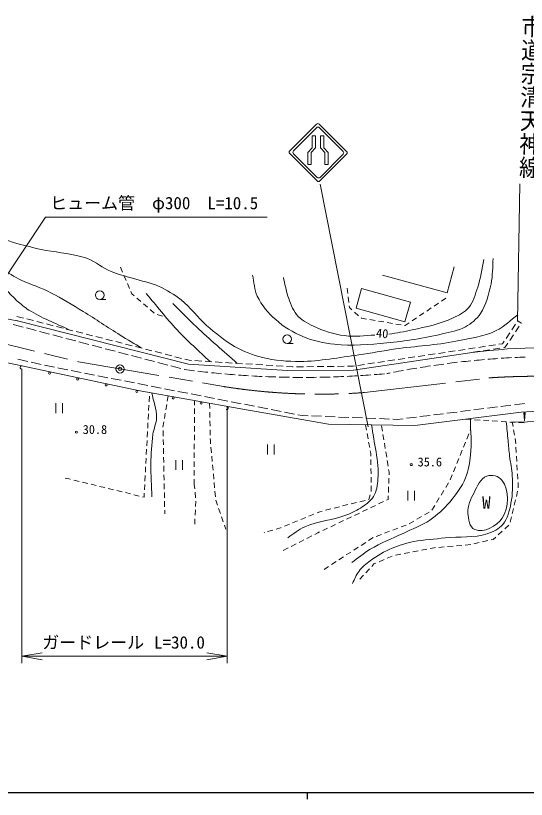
# Model space of a CAD drawing. Units: millimetres, scale not verified. Extents: x 40000 to 680000, y 20000 to 380000.
# Drawn here: x 225080 to 300226, y 204000 to 319404 of the extents above; entities that cross this region are included whole.
import ezdxf
from ezdxf.enums import TextEntityAlignment as Align

# ---------------------------------------------------------------- set-up
doc = ezdxf.new("R2010")
doc.units = ezdxf.units.MM
doc.header["$LTSCALE"] = 1000
doc.header["$PDMODE"] = 32
doc.header["$PDSIZE"] = 500
doc.linetypes.add('CHAIN', pattern=[18.5, 12, -1.5, 3.5, -1.5])
for name, color, linetype, lineweight in [('M-BGD', 7, 'Continuous', 13), ('M-BMK', 2, 'CHAIN', 13), ('M-TTL-BAND', 7, 'Continuous', 25)]:
    doc.layers.add(name, color=color, linetype=linetype, lineweight=lineweight)
doc.styles.add('@ＭＳ ゴシック', font='')
doc.styles.add('ＭＳ ゴシック', font='')
doc.styles.get('@ＭＳ ゴシック').set_extended_font_data('@MS Gothic')
doc.styles.get('ＭＳ ゴシック').set_extended_font_data('MS Gothic')

# ---------------------------------------------------------------- blocks, each defined once
blk = doc.blocks.new('ﾌﾟﾛｯﾄﾏｰｸ-02')
at = {"color": 1, "linetype": 'Continuous', "lineweight": 13}
blk.add_circle((0, 0), 0.5, dxfattribs=at)
blk = doc.blocks.new('open_arrow')
at = {"color": 0, "linetype": 'Continuous', "lineweight": -2}
blk.add_lwpolyline([(7.5, 1.25), (0, 0), (7.5, -1.25)], dxfattribs=at)

msp = doc.modelspace()

# ---------------------------------------------------------------- linework, layer by layer
at = {"layer": 'M-BGD'}
for p, q in [((265417, 299512), (269333, 303429)), ((265963, 299503), (269359, 302899)), ((269758, 303429), (273773, 299414)), ((269783, 302899), (273265, 299416)), ((268703, 301691), (268703, 299923)), ((269186, 301691), (268703, 301691)), ((269186, 299923), (269186, 301691)), ((269956, 301691), (270439, 301691)), ((269956, 299923), (269956, 301691)), ((270439, 301691), (270439, 299923)), ((269432, 295073), (265417, 299088)), ((269445, 295596), (265963, 299079)), ((268081, 299260), (268703, 299923)), ((268081, 299260), (268081, 297491)), ((268564, 299260), (269186, 299923)), ((268564, 297491), (268564, 299260)), ((273773, 298989), (269856, 295073)), ((273265, 298992), (269870, 295596)), ((270577, 299260), (269956, 299923)), ((271061, 299260), (270439, 299923)), ((270577, 297491), (270577, 299260)), ((271061, 299260), (271061, 297491)), ((268081, 297491), (268564, 297491)), ((271061, 297491), (270577, 297491)), ((276975, 258837), (269888, 294592)), ((298942, 274412), (299291, 294626)), ((229465, 289746), (220144, 275695)), ((229465, 289746), (262105, 289746)), ((240494, 282346), (240813, 281612)), ((289601, 282437), (288557, 278599)), ((241012, 281154), (241330, 280420)), ((279038, 281186), (288557, 278599)), ((241529, 279961), (241848, 279227)), ((273882, 279278), (273965, 278482)), ((242047, 278769), (242195, 278427)), ((242195, 278427), (242520, 278148)), ((275184, 276309), (275992, 279220)), ((283166, 277229), (275992, 279220)), ((237451, 277603), (238359, 277603)), ((242899, 277822), (243505, 277301)), ((243884, 276975), (244491, 276453)), ((274017, 277985), (274100, 277189)), ((283166, 277229), (282358, 274318)), ((286653, 276633), (287318, 277079)), ((287733, 277357), (288398, 277802)), ((216227, 276193), (225544, 274420)), ((244870, 276127), (245477, 275605)), ((274152, 276692), (274182, 276409)), ((274182, 276409), (274571, 276070)), ((275184, 276309), (282358, 274318)), ((285573, 275909), (286238, 276355)), ((225265, 275110), (226234, 274863)), ((226718, 274740), (227688, 274493)), ((245910, 275379), (246676, 275148)), ((247155, 275004), (247194, 274992)), ((274948, 275742), (275552, 275217)), ((275929, 274889), (275983, 274841)), ((275983, 274841), (276701, 274722)), ((283414, 274462), (284078, 274907)), ((284494, 275186), (285158, 275631)), ((224726, 273921), (226177, 273539)), ((225230, 274500), (225544, 274420)), ((225544, 274420), (250513, 268060)), ((228172, 274370), (229141, 274123)), ((229626, 273999), (230595, 273752)), ((231079, 273629), (232048, 273382)), ((277194, 274640), (277984, 274508)), ((278477, 274426), (279266, 274294)), ((279759, 274212), (280548, 274081)), ((281041, 273998), (281830, 273867)), ((282324, 273785), (282387, 273774)), ((282387, 273774), (282998, 274184)), ((298087, 273125), (298640, 273958)), ((298613, 272832), (299166, 273665)), ((298917, 274374), (298979, 274467)), ((299478, 274135), (298979, 274467)), ((299443, 274081), (299478, 274135)), ((226660, 273412), (228111, 273031)), ((228595, 272903), (230045, 272522)), ((230529, 272395), (231979, 272013)), ((232533, 273259), (233502, 273012)), ((233986, 272889), (234956, 272642)), ((235440, 272518), (236409, 272272)), ((297257, 271875), (297810, 272708)), ((297783, 271582), (298336, 272415)), ((232463, 271886), (233914, 271505)), ((234397, 271377), (235848, 270996)), ((236894, 272148), (237863, 271901)), ((238347, 271778), (239316, 271531)), ((239801, 271408), (240770, 271161)), ((296736, 271090), (296980, 271459)), ((214149, 270327), (243083, 264223)), ((236331, 270869), (237782, 270487)), ((238266, 270360), (239716, 269979)), ((241254, 271037), (242223, 270791)), ((242708, 270667), (243677, 270420)), ((244162, 270297), (245131, 270050)), ((265031, 271109), (265938, 271109)), ((290251, 270117), (291240, 270266)), ((291734, 270340), (292723, 270488)), ((293218, 270562), (294207, 270711)), ((293880, 270055), (294869, 270203)), ((294701, 270785), (295690, 270933)), ((295363, 270278), (296352, 270426)), ((296184, 271007), (296736, 271090)), ((296847, 270500), (297088, 270536)), ((297088, 270536), (297506, 271166)), ((240200, 269851), (241651, 269470)), ((242134, 269343), (243585, 268961)), ((245615, 269927), (246584, 269680)), ((247069, 269556), (248038, 269310)), ((248522, 269186), (249491, 268939)), ((274770, 267189), (290913, 269610)), ((281350, 268782), (282339, 268931)), ((282834, 269005), (283823, 269153)), ((284317, 269227), (285306, 269376)), ((285801, 269450), (286789, 269598)), ((287284, 269672), (288273, 269821)), ((288767, 269895), (289756, 270043)), ((290913, 269610), (291902, 269758)), ((292396, 269833), (293385, 269981)), ((225420, 268797), (226886, 268479)), ((227375, 268374), (228841, 268056)), ((229329, 267950), (230795, 267633)), ((244068, 268834), (245519, 268452)), ((246003, 268325), (247453, 267944)), ((247937, 267817), (249388, 267435)), ((249976, 268816), (250607, 268655)), ((250513, 268060), (265801, 267088)), ((250607, 268655), (250955, 268633)), ((251454, 268601), (252452, 268538)), ((252951, 268506), (253949, 268443)), ((254448, 268411), (255446, 268348)), ((255945, 268316), (256943, 268252)), ((257442, 268221), (258440, 268157)), ((258939, 268125), (259937, 268062)), ((260436, 268030), (261434, 267967)), ((261933, 267935), (262931, 267872)), ((263430, 267840), (264428, 267776)), ((264927, 267745), (265816, 267688)), ((269425, 267729), (270425, 267740)), ((270925, 267745), (271925, 267757)), ((272425, 267762), (273425, 267773)), ((273925, 267779), (274722, 267788)), ((274722, 267788), (274922, 267818)), ((275417, 267892), (276406, 268041)), ((276900, 268115), (277889, 268263)), ((278384, 268337), (279372, 268486)), ((279867, 268560), (280856, 268708)), ((225974, 267419), (225974, 224059)), ((231284, 267527), (231450, 267491)), ((231450, 267491), (232756, 267237)), ((233246, 267141), (234719, 266854)), ((235210, 266759), (236682, 266472)), ((249871, 267308), (249904, 267299)), ((265801, 267088), (274770, 267189)), ((265816, 267688), (265925, 267689)), ((266425, 267695), (267425, 267706)), ((267925, 267712), (268925, 267723)), ((237173, 266376), (238645, 266089)), ((239136, 265994), (240608, 265707)), ((241099, 265611), (242571, 265325)), ((243062, 265229), (244534, 264942)), ((245025, 264847), (246497, 264560)), ((246988, 264464), (248461, 264178)), ((243083, 264223), (258526, 261455)), ((244708, 262549), (244750, 263348)), ((244776, 263847), (244780, 263919)), ((247527, 263427), (247396, 262638)), ((248951, 264082), (250424, 263795)), ((250914, 263700), (252387, 263413)), ((252878, 263317), (254350, 263030)), ((230977, 262324), (230977, 260866)), ((231949, 262324), (231949, 260866)), ((244640, 261251), (244682, 262050)), ((247314, 262144), (247182, 261355)), ((251381, 262067), (251383, 262736)), ((253621, 262334), (253636, 261535)), ((254841, 262935), (256313, 262648)), ((256804, 262552), (258276, 262266)), ((258767, 262170), (260239, 261883)), ((296480, 261839), (297968, 262024)), ((298464, 262086), (299953, 262270)), ((247100, 260862), (246968, 260073)), ((251379, 260767), (251380, 261567)), ((253646, 261035), (253661, 260235)), ((256209, 261870), (256209, 224059)), ((258526, 261455), (271101, 259254)), ((260730, 261788), (262202, 261501)), ((262693, 261405), (264165, 261119)), ((264656, 261023), (266129, 260736)), ((283842, 259053), (299485, 261005)), ((288541, 260854), (290029, 261039)), ((290525, 261100), (292014, 261285)), ((292510, 261347), (293999, 261531)), ((294495, 261593), (295983, 261778)), ((299858, 260893), (300055, 260903)), ((299858, 260893), (299940, 259731)), ((300055, 260903), (299940, 259731)), ((299956, 260898), (299940, 259731)), ((244572, 259953), (244614, 260752)), ((251376, 259467), (251378, 260267)), ((253671, 259735), (253686, 258935)), ((266619, 260641), (267239, 260520)), ((267239, 260520), (268107, 260485)), ((268607, 260465), (270105, 260404)), ((270605, 260384), (272104, 260324)), ((272603, 260303), (274102, 260243)), ((274602, 260223), (276100, 260162)), ((276600, 260142), (278099, 260081)), ((278598, 260061), (280097, 260001)), ((280597, 259981), (281281, 259953)), ((281281, 259953), (282090, 260053)), ((282586, 260115), (284075, 260300)), ((284571, 260361), (286060, 260546)), ((286556, 260608), (288044, 260792)), ((291317, 259986), (292115, 259934)), ((292614, 259902), (293412, 259850)), ((293911, 259818), (294710, 259766)), ((295209, 259734), (296007, 259682)), ((297929, 259558), (318626, 259911)), ((244504, 258655), (244546, 259454)), ((246886, 259580), (246757, 258803)), ((246757, 258803), (246757, 258791)), ((251374, 258167), (251376, 258967)), ((271101, 259254), (283842, 259053)), ((276544, 259168), (276692, 258382)), ((279051, 258219), (278922, 259008)), ((296506, 259650), (297304, 259598)), ((297803, 259566), (298602, 259514)), ((298277, 258917), (298168, 259543)), ((299100, 259482), (299899, 259430)), ((244436, 257356), (244478, 258155)), ((246767, 258291), (246784, 257491)), ((251372, 256867), (251373, 257667)), ((253696, 258435), (253711, 257635)), ((276785, 257891), (276933, 257104)), ((279260, 256936), (279131, 257725)), ((291468, 257063), (291769, 257804)), ((291958, 258267), (292038, 258464)), ((298500, 257636), (298363, 258424)), ((244368, 256058), (244410, 256857)), ((246794, 256991), (246811, 256191)), ((251369, 255567), (251371, 256367)), ((253721, 257135), (253728, 256802)), ((253728, 256802), (253770, 256337)), ((262130, 256253), (262130, 254795)), ((263102, 256253), (263102, 254795)), ((277026, 256613), (277174, 255827)), ((279469, 255653), (279340, 256442)), ((290977, 255859), (291279, 256600)), ((298651, 256771), (298586, 257143)), ((298676, 256350), (298651, 256771)), ((244300, 254760), (244342, 255559)), ((246822, 255691), (246838, 254891)), ((251367, 254267), (251368, 255067)), ((253816, 255839), (253889, 255043)), ((277267, 255336), (277342, 254934)), ((279678, 254369), (279549, 255159)), ((290487, 254655), (290789, 255396)), ((298751, 255052), (298704, 255850)), ((244232, 253462), (244274, 254261)), ((246849, 254391), (246865, 253592)), ((248666, 253968), (248666, 252510)), ((249638, 253968), (249638, 252510)), ((253934, 254545), (254007, 253748)), ((277342, 254934), (277347, 254543)), ((277353, 254043), (277362, 253243)), ((289997, 253451), (290299, 254192)), ((298825, 253754), (298779, 254553)), ((244164, 252164), (244206, 252962)), ((246876, 253092), (246893, 252292)), ((251364, 252967), (251366, 253767)), ((254053, 253250), (254126, 252454)), ((277368, 252743), (277378, 251943)), ((279887, 253086), (279758, 253876)), ((289507, 252247), (289808, 252988)), ((298900, 252456), (298854, 253255)), ((244096, 250865), (244138, 251664)), ((246903, 251792), (246920, 250992)), ((251362, 251667), (251363, 252467)), ((254171, 251956), (254244, 251159)), ((280036, 252174), (279967, 252593)), ((280023, 251799), (280036, 252174)), ((289016, 251043), (289318, 251784)), ((298975, 251158), (298929, 251957)), ((232381, 251315), (233158, 251126)), ((233644, 251008), (234421, 250819)), ((234907, 250701), (235685, 250512)), ((246930, 250492), (246947, 249693)), ((251359, 250398), (251361, 251167)), ((254290, 250661), (254363, 249864)), ((277384, 251443), (277393, 250643)), ((279980, 250499), (280006, 251299)), ((288358, 249923), (288773, 250607)), ((299050, 249860), (299004, 250659)), ((236170, 250394), (236948, 250205)), ((237434, 250087), (238211, 249898)), ((238697, 249779), (239474, 249590)), ((239960, 249472), (240737, 249283)), ((244028, 249567), (244069, 250366)), ((251362, 250368), (251359, 250398)), ((251423, 249716), (251362, 250368)), ((254409, 249367), (254482, 248570)), ((277399, 250143), (277408, 249343)), ((279936, 249200), (279963, 250000)), ((282806, 249452), (282806, 247994)), ((283778, 249452), (283778, 247994)), ((287684, 248812), (288099, 249496)), ((298758, 248595), (298942, 249373)), ((241223, 249165), (242001, 248976)), ((242486, 248858), (243264, 248669)), ((243750, 248551), (243971, 248497)), ((243971, 248497), (244001, 249068)), ((246957, 249193), (246974, 248393)), ((251544, 248421), (251470, 249218)), ((277042, 248163), (276982, 248148)), ((277269, 248865), (277042, 248163)), ((279657, 248055), (279902, 248172)), ((279902, 248172), (279920, 248700)), ((287011, 247700), (287425, 248384)), ((246984, 247893), (247001, 247093)), ((251555, 247125), (251593, 247897)), ((251593, 247897), (251590, 247924)), ((254527, 248072), (254528, 248063)), ((254528, 248063), (254785, 247315)), ((272713, 247081), (271937, 246887)), ((273974, 247396), (273198, 247202)), ((275235, 247712), (274459, 247518)), ((276496, 248027), (275720, 247833)), ((277310, 246938), (278032, 247282)), ((278484, 247497), (279206, 247840)), ((286337, 246588), (286752, 247272)), ((298457, 247330), (298642, 248108)), ((247012, 246593), (247023, 246029)), ((251490, 245826), (251530, 246625)), ((254948, 246842), (255208, 246086)), ((268971, 246009), (268230, 245706)), ((269838, 246362), (269434, 246197)), ((270191, 246450), (269838, 246362)), ((271452, 246766), (270676, 246572)), ((274962, 245821), (275684, 246164)), ((276136, 246379), (276858, 246723)), ((285240, 245902), (285928, 246312)), ((298157, 246065), (298342, 246844)), ((251426, 244528), (251466, 245327)), ((255370, 245613), (255630, 244856)), ((266563, 245026), (265823, 244724)), ((267767, 245517), (267026, 245215)), ((272614, 244703), (273337, 245047)), ((273788, 245262), (274510, 245606)), ((283007, 244571), (283694, 244981)), ((284124, 245237), (284811, 245646)), ((297856, 244800), (298041, 245579)), ((255793, 244383), (255996, 243794)), ((262917, 243653), (262152, 243419)), ((264034, 243994), (263395, 243799)), ((264156, 244044), (264034, 243994)), ((265360, 244535), (264619, 244233)), ((270267, 243586), (270989, 243930)), ((271440, 244145), (272163, 244489)), ((280577, 243648), (281324, 243932)), ((281792, 244109), (282540, 244393)), ((297052, 243834), (297645, 244371)), ((261674, 243273), (261632, 243260)), ((267938, 242429), (268652, 242791)), ((269098, 243017), (269529, 243235)), ((269529, 243235), (269815, 243371)), ((277012, 242101), (277684, 242536)), ((278146, 242725), (278894, 243009)), ((279361, 243186), (280109, 243470)), ((295333, 242278), (295717, 242626)), ((296088, 242962), (296681, 243498)), ((265619, 241254), (266333, 241616)), ((266779, 241842), (267492, 242203)), ((275921, 241395), (276593, 241830)), ((288652, 241217), (289449, 241286)), ((289947, 241329), (290744, 241398)), ((291242, 241442), (292039, 241511)), ((292527, 241623), (293306, 241805)), ((293793, 241919), (294572, 242101)), ((295058, 242214), (295333, 242278)), ((264459, 240667), (265173, 241029)), ((273738, 239983), (274409, 240418)), ((274829, 240689), (275501, 241124)), ((280964, 239949), (281750, 240100)), ((282241, 240194), (283026, 240345)), ((283517, 240440), (284303, 240591)), ((284794, 240685), (285579, 240836)), ((286070, 240931), (286661, 241044)), ((286661, 241044), (286859, 241062)), ((287357, 241105), (288154, 241174)), ((271555, 238571), (272226, 239006)), ((272646, 239277), (273318, 239712)), ((278557, 238988), (279290, 239308)), ((279748, 239509), (280481, 239829)), ((270463, 237865), (271135, 238300)), ((276591, 237358), (277137, 237943)), ((277478, 238309), (277805, 238660)), ((277805, 238660), (278099, 238788)), ((275704, 236408), (276250, 236993)), ((225974, 225059), (256209, 225059))]:
    msp.add_line(p, q, dxfattribs=at)
for centre, radius in [((237451, 278251), 648), ((265031, 271757), 648), ((240429, 267382), 600), ((230041, 266765), 150), ((234210, 265897), 150), ((238380, 265020), 150), ((242899, 264052), 150), ((248265, 263104), 150), ((252365, 262356), 150)]:
    msp.add_circle(centre, radius, dxfattribs=at)
for centre, radius, start, end in [((269546, 303217), 300, 45, 135), ((269571, 302687), 300, 45, 135), ((265629, 299300), 300, 135, 225), ((266175, 299291), 300, 135, 225), ((273053, 299204), 300, 315, 45), ((273561, 299201), 300, 315, 45), ((269658, 295809), 300, 225, 315), ((269644, 295285), 300, 225, 315), ((303319, 185601), 84920, 84.22082, 98.40047), ((305087, 140763), 128471, 94.03461, 94.70358), ((305087, 140763), 128471, 93.14264, 93.81161), ((305087, 140763), 128471, 92.25068, 92.91965), ((225985, 267575), 250, 76.94133, 256.94133), ((305087, 140763), 128471, 98.49442, 99.16339), ((305087, 140763), 128471, 97.60246, 98.27143), ((305087, 140763), 128471, 96.7105, 97.37947), ((305087, 140763), 128471, 95.81853, 96.4875), ((305087, 140763), 128471, 94.92657, 95.59554), ((267446, 398430), 132299, 262.38059, 263.0302), ((267446, 398430), 132299, 263.24674, 263.89636), ((267446, 398430), 132299, 264.1129, 264.76251), ((267446, 398430), 132299, 264.97905, 265.62867), ((267446, 398430), 132299, 274.50675, 275.15637), ((305087, 140763), 128471, 101.17031, 101.40208), ((305087, 140763), 128471, 100.27835, 100.94732), ((305087, 140763), 128471, 99.38639, 100.05536), ((267446, 398430), 132299, 265.84521, 266.49482), ((267446, 398430), 132299, 266.71136, 267.36098), ((267446, 398430), 132299, 267.57752, 268.22713), ((267446, 398430), 132299, 268.44367, 269.09329), ((267446, 398430), 132299, 269.30982, 269.95944), ((267446, 398430), 132299, 270.17598, 270.8256), ((267446, 398430), 132299, 271.04213, 271.69175), ((267446, 398430), 132299, 271.90829, 272.5579), ((267446, 398430), 132299, 272.77444, 273.42406), ((267446, 398430), 132299, 273.6406, 274.29021), ((256130, 261633), 250, 251.47578, 71.47578), ((306182, 172675), 88583, 77.53538, 94.33547)]:
    msp.add_arc(centre, radius, start, end, dxfattribs=at)
for points, knots in [([(205693, 293776), (206064, 293785), (206445, 293888), (206807, 293803), (207528, 293635), (208154, 293175), (208775, 292769), (210168, 291858), (211374, 290687), (212677, 289651), (214752, 288000), (216758, 286257), (218914, 284714), (220216, 283783), (221577, 282936), (222950, 282113), (223910, 281537), (224880, 280971), (225885, 280478), (227307, 279781), (228840, 279323), (230255, 278610), (231888, 277788), (233429, 276793), (234991, 275842), (236835, 274719), (238627, 273512), (240461, 272373), (241526, 271712), (242603, 271072), (243675, 270421)], [0, 0, 0, 0, 1, 1, 1, 2, 2, 2, 3, 3, 3, 4, 4, 4, 5, 5, 5, 6, 6, 6, 7, 7, 7, 8, 8, 8, 9, 9, 9, 10, 10, 10, 10]), ([(215662, 291635), (215985, 291113), (216191, 290497), (216629, 290068), (217975, 288749), (219777, 287964), (221499, 287199), (223607, 286263), (225862, 285676), (228103, 285131), (230045, 284659), (232060, 284545), (234007, 284097), (234559, 283970), (235117, 283844), (235641, 283630), (236871, 283128), (237922, 282250), (239143, 281729), (240153, 281299), (241231, 281055), (242279, 280728), (243555, 280331), (244894, 280106), (246114, 279561), (247290, 279036), (248404, 278354), (249416, 277560), (250814, 276463), (251846, 274957), (253186, 273791), (254478, 272665), (255795, 271531), (257288, 270689), (258570, 269966), (259961, 269405), (261391, 269054), (263203, 268610), (265094, 268478), (266961, 268487), (269847, 268503), (272706, 269066), (275566, 269455), (277385, 269702), (279186, 270061), (281003, 270322), (283954, 270746), (286949, 270885), (289875, 271456), (291884, 271848), (293968, 272136), (295812, 273024), (296989, 273590), (297910, 274582), (298959, 275361)], [0, 0, 0, 0, 1, 1, 1, 2, 2, 2, 3, 3, 3, 4, 4, 4, 5, 5, 5, 6, 6, 6, 7, 7, 7, 8, 8, 8, 9, 9, 9, 10, 10, 10, 11, 11, 11, 12, 12, 12, 13, 13, 13, 14, 14, 14, 15, 15, 15, 16, 16, 16, 17, 17, 17, 18, 18, 18, 18]), ([(218542, 283197), (218933, 283074), (219358, 283031), (219715, 282830), (220573, 282347), (221220, 281558), (221933, 280879), (223073, 279790), (224049, 278534), (225218, 277476), (225790, 276959), (226383, 276453), (227036, 276042), (228886, 274878), (230963, 274120), (232927, 273158)], [0, 0, 0, 0, 1, 1, 1, 2, 2, 2, 3, 3, 3, 4, 4, 4, 5, 5, 5, 5]), ([(259940, 281179), (260173, 280145), (260185, 279034), (260640, 278077), (261266, 276761), (262258, 275614), (263342, 274641), (264513, 273590), (265894, 272750), (267344, 272140), (268821, 271518), (270421, 271175), (272014, 271006), (274558, 270735), (277139, 270966), (279685, 271206), (282433, 271465), (285170, 271912), (287857, 272540), (289012, 272810), (290224, 273003), (291259, 273582), (292123, 274066), (292931, 274730), (293486, 275550), (294348, 276826), (294710, 278398), (295037, 279903), (295301, 281124), (295248, 282393), (295353, 283639)], [0, 0, 0, 0, 1, 1, 1, 2, 2, 2, 3, 3, 3, 4, 4, 4, 5, 5, 5, 6, 6, 6, 7, 7, 7, 8, 8, 8, 9, 9, 9, 10, 10, 10, 10]), ([(293969, 283488), (293669, 282127), (293504, 280728), (293069, 279403), (292731, 278374), (292445, 277265), (291751, 276434), (291161, 275728), (290299, 275276), (289466, 274883), (287570, 273989), (285469, 273602), (283429, 273115), (282302, 272847), (281150, 272693), (280011, 272482)], [0, 0, 0, 0, 1, 1, 1, 2, 2, 2, 3, 3, 3, 4, 4, 4, 5, 5, 5, 5]), ([(264484, 280837), (264707, 279931), (264842, 278999), (265151, 278118), (265483, 277175), (265775, 276165), (266419, 275400), (267064, 274633), (267985, 274120), (268887, 273682), (270330, 272982), (271902, 272506), (273490, 272281), (274954, 272075), (276447, 272326), (277926, 272348)], [0, 0, 0, 0, 1, 1, 1, 2, 2, 2, 3, 3, 3, 4, 4, 4, 5, 5, 5, 5]), ([(244280, 278494), (245803, 276704), (247241, 274837), (248849, 273124), (250381, 271492), (252068, 270015), (253678, 268460)], [0, 0, 0, 0, 1, 1, 1, 2, 2, 2, 2]), ([(248216, 277026), (249372, 275870), (250496, 274680), (251685, 273557), (253633, 271717), (255685, 269989), (257685, 268205)], [0, 0, 0, 0, 1, 1, 1, 2, 2, 2, 2]), ([(245139, 248547), (245083, 250159), (244945, 251770), (244972, 253383), (244997, 254843), (245067, 256307), (245272, 257753), (245390, 258586), (245796, 259379), (245806, 260221), (245821, 261456), (245343, 262647), (245112, 263860)], [0, 0, 0, 0, 1, 1, 1, 2, 2, 2, 3, 3, 3, 4, 4, 4, 4]), ([(274540, 238868), (275435, 239518), (276276, 240251), (277225, 240819), (278772, 241745), (280476, 242378), (282095, 243171), (283410, 243814), (284822, 244296), (286031, 245122), (287117, 245863), (288096, 246774), (288949, 247774), (289872, 248855), (290732, 250032), (291284, 251342), (291733, 252408), (291914, 253578), (292035, 254728), (292217, 256456), (292006, 258204), (291992, 259942)], [0, 0, 0, 0, 1, 1, 1, 2, 2, 2, 3, 3, 3, 4, 4, 4, 5, 5, 5, 6, 6, 6, 7, 7, 7, 7]), ([(265118, 242526), (265952, 243060), (266717, 243721), (267620, 244127), (269580, 245011), (271824, 245105), (273823, 245895), (274614, 246208), (275396, 246574), (276091, 247063), (276706, 247494), (277359, 247951), (277742, 248597), (278193, 249357), (278334, 250284), (278393, 251165), (278571, 253840), (277776, 256491), (277467, 259154)], [0, 0, 0, 0, 1, 1, 1, 2, 2, 2, 3, 3, 3, 4, 4, 4, 5, 5, 5, 6, 6, 6, 6]), ([(297283, 259600), (297369, 258685), (297454, 257769), (297542, 256854), (297616, 256087), (297679, 255319), (297767, 254553), (297879, 253583), (298109, 252626), (298151, 251651), (298209, 250300), (298245, 248922), (297968, 247598), (297739, 246508), (297484, 245332), (296767, 244480), (296195, 243801), (295325, 243391), (294482, 243112), (292514, 242462), (290355, 242720), (288295, 242495), (286748, 242326), (285183, 242260), (283659, 241945), (282574, 241720), (281490, 241434), (280473, 240994), (279335, 240502), (278252, 239864), (277255, 239126), (276657, 238684), (276077, 238196), (275620, 237609), (275200, 237069), (274964, 236408), (274636, 235808)], [0, 0, 0, 0, 1, 1, 1, 2, 2, 2, 3, 3, 3, 4, 4, 4, 5, 5, 5, 6, 6, 6, 7, 7, 7, 8, 8, 8, 9, 9, 9, 10, 10, 10, 11, 11, 11, 12, 12, 12, 12]), ([(294432, 251601), (293451, 251273), (293004, 250069), (292531, 249149), (292053, 248221), (291575, 247191), (291630, 246148), (291677, 245274), (291838, 244060), (292648, 243729), (293992, 243180), (295866, 244202), (296667, 245414), (297694, 246967), (297768, 249524), (296633, 251001), (296170, 251604), (295153, 251842), (294432, 251601)], [0, 0, 0, 0, 1, 1, 1, 2, 2, 2, 3, 3, 3, 4, 4, 4, 5, 5, 5, 6, 6, 6, 6])]:
    msp.add_open_spline(points, degree=3, knots=knots, dxfattribs=at)
msp.add_point((240429, 267382), dxfattribs=at)
at = {"layer": 'M-BMK'}
for p, q in [((216197, 272863), (234336, 268418)), ((234336, 268418), (255670, 264790)), ((276437, 263905), (294711, 266058))]:
    msp.add_line(p, q, dxfattribs=at)
for centre, radius, start, end in [((301660, 166300), 100000, 79.05299, 93.98424), ((269860, 353665), 90000, 260.92889, 274.19071)]:
    msp.add_arc(centre, radius, start, end, dxfattribs=at)
at = {"layer": 'M-TTL-BAND'}
for p, q in [((40000, 205000), (579000, 205000)), ((268000, 205000), (268000, 204000))]:
    msp.add_line(p, q, dxfattribs=at)

# ---------------------------------------------------------------- block references
at = {"layer": 'M-BGD'}
for name, p, xscale, yscale in [('ﾌﾟﾛｯﾄﾏｰｸ-02', (234013, 258067), 300, 300), ('ﾌﾟﾛｯﾄﾏｰｸ-02', (283300, 253287), 300, 300), ('open_arrow', (225974, 225059), 400, 400)]:
    msp.add_blockref(name, p, dxfattribs=dict(at, xscale=xscale, yscale=yscale))
at = {"layer": 'M-BGD', "xscale": 400, "yscale": 400, "rotation": 180}
msp.add_blockref('open_arrow', (256209, 225059), dxfattribs=at)

# ---------------------------------------------------------------- texts
at = {"layer": 'M-BGD', "style": '@ＭＳ ゴシック', "width": 1.1}
msp.add_text('市道宗清天神線', height=2303, rotation=269.01, dxfattribs=at).set_placement((299034, 307463), align=Align.BOTTOM_CENTER)
at = {"layer": 'M-BGD', "style": 'ＭＳ ゴシック'}
for s, height, p in [('ヒューム管\u3000φ300\u3000L=10.5', 1833, (245460, 290344)), ('30.8', 1320, (236743, 257409)), ('35.6', 1320, (286029, 252629)), ('W', 1833, (294347, 246242)), ('L=30.0', 1833, (249188, 225643))]:
    msp.add_text(s, height=height, dxfattribs=at).set_placement(p, align=Align.BOTTOM_CENTER)
msp.add_text('40', height=1320, rotation=354.723, dxfattribs=at).set_placement((278928, 271565), align=Align.BOTTOM_CENTER)
msp.add_text('ガードレール', height=1833, dxfattribs=at).set_placement((228985, 225643), align=Align.BOTTOM_LEFT)

doc.saveas('drawing.dxf')
